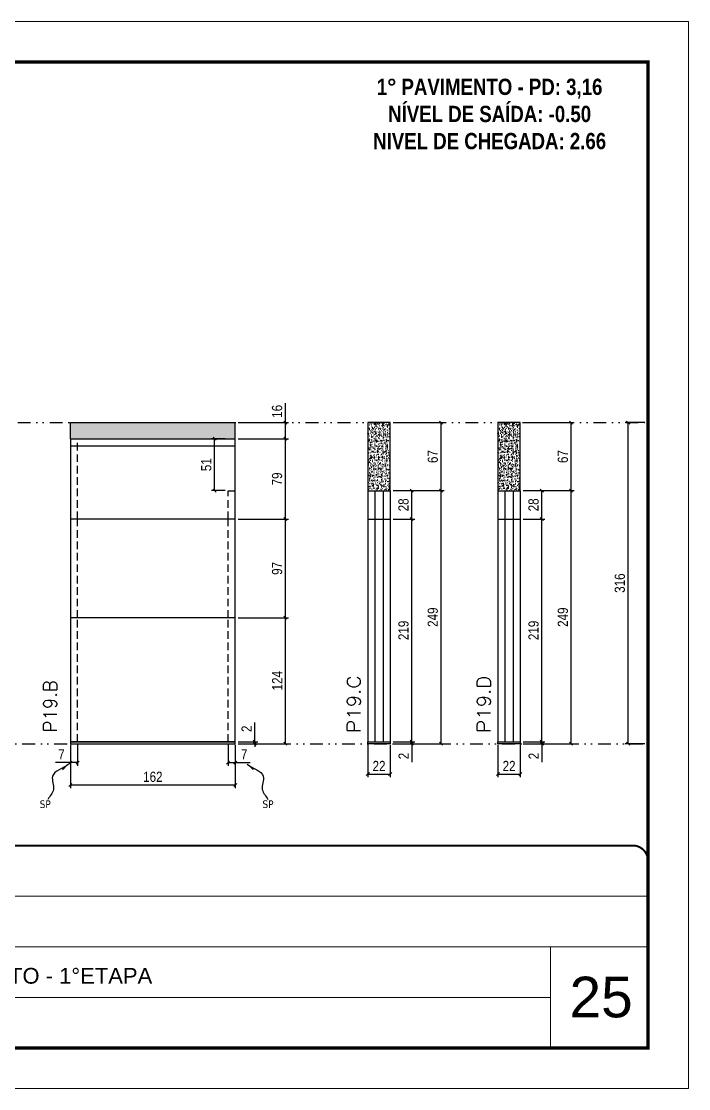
# Model space of a CAD drawing. Extents: x 14400 to 24104, y -21631 to 6985.
# Drawn here: x 15242 to 15898, y -957 to 93 of the extents above; entities that cross this region are included whole.
import ezdxf

# ---------------------------------------------------------------- set-up
doc = ezdxf.new("R2010")
doc.units = 0
for name, pattern in [('CONTINUO', [0]), ('DASHED', [0.75, 0.5, -0.25]), ('DIVIDE2', [0.625, 0.25, -0.125, 0, -0.125, 0, -0.125]), ('HIDDEN', [0.375, 0.25, -0.125])]:
    doc.linetypes.add(name, pattern=pattern)
for name, color, linetype, lineweight in [('CARIMBO', 255, 'Continuous', 9), ('Folhas', 255, 'Continuous', 9), ('SARRAFO DE PRESSAO', 251, 'DASHED', 9), ('Texto Seção', 7, 'Continuous', 15)]:
    doc.layers.add(name, color=color, linetype=linetype, lineweight=lineweight)
for name, color, linetype in [('COTA', 241, 'Continuous'), ('NOMENCLATURA', 7, 'Continuous'), ('Nível', 160, 'Continuous'), ('Painéis', 200, 'Continuous'), ('SARR_2.2x7', 40, 'Continuous'), ('texto', 7, 'Continuous')]:
    doc.layers.add(name, color=color, linetype=linetype)
doc.styles.add('ARIAL', font='arial.ttf')
doc.styles.add('COTA TECNICA', font='techl___.ttf', dxfattribs={"height": 10})
doc.styles.add('COTA TECNICA-50', font='techl___.ttf', dxfattribs={"height": 10})
doc.styles.add('REGUA-120', font='ROMANS.shx', dxfattribs={"height": 15})
doc.styles.add('ROMANC', font='techb___.ttf', dxfattribs={"height": 2.5})
doc.styles.get("Standard").update_dxf_attribs({"font": 'arial.ttf'})
doc.dimstyles.new('COTA PAINEL-50', dxfattribs={"dimtxt": 10, "dimasz": 3, "dimexe": 3, "dimexo": 3, "dimgap": 3, "dimtad": 1, "dimdec": 1, "dimzin": 12, "dimdsep": 46, "dimtxsty": 'COTA TECNICA-50', "dimblk1": 'OBLIQUE', "dimblk2": 'OBLIQUE', "dimsah": 1, "dimcen": 0.9, "dimclrd": 4, "dimclre": 4, "dimclrt": 240, "dimadec": 1, "dimazin": 3, "dimtfac": 1, "dimtdec": 1, "dimtmove": 0, "dimatfit": 3, "dimfxl": 1, "dimtolj": 1, "dimtzin": 12, "dimarcsym": 0})
doc.dimstyles.new('PAINEL', dxfattribs={"dimtxt": 10, "dimasz": 3, "dimexe": 3, "dimexo": 3, "dimgap": 3, "dimtad": 1, "dimdec": 1, "dimzin": 12, "dimdsep": 46, "dimtxsty": 'COTA TECNICA', "dimblk1": 'OBLIQUE', "dimblk2": 'OBLIQUE', "dimsah": 1, "dimcen": 0.9, "dimclrd": 4, "dimclre": 4, "dimclrt": 240, "dimadec": 1, "dimazin": 3, "dimtfac": 1, "dimtdec": 1, "dimtmove": 0, "dimatfit": 3, "dimfxl": 1, "dimtolj": 1, "dimtzin": 12, "dimarcsym": 0})
doc.dimstyles.get("Standard").update_dxf_attribs({"dimtxt": 0.18, "dimasz": 0.18, "dimexe": 0.18, "dimexo": 0.0625, "dimgap": 0.09, "dimtad": 0, "dimtih": 1, "dimtoh": 1, "dimdec": 4, "dimzin": 0, "dimdsep": 46, "dimtxsty": 'Standard', "dimcen": 0.09, "dimadec": 0, "dimazin": 0, "dimtfac": 1, "dimtdec": 4, "dimtofl": 0, "dimtmove": 0, "dimatfit": 3, "dimfxl": 1, "dimtolj": 1, "dimtzin": 0, "dimarcsym": 0})

# ---------------------------------------------------------------- blocks, each defined once
blk = doc.blocks.new('9999999999')
at = {"color": 30, "linetype": 'CONTINUO'}
for p, q in [((98564.6, 34379.6), (99584, 34379.6)), ((98564.6, 34329.8), (99488, 34329.8)), ((99584, 34329.8), (99488, 34329.8)), ((99488, 34329.8), (99488, 34230.2)), ((98564.6, 34280), (99488, 34280))]:
    blk.add_line(p, q, dxfattribs=at)
at = {"color": 30, "linetype": 'CONTINUO', "const_width": 2}
blk.add_lwpolyline([(99584, 34230.2), (99584, 34414.4, 0.414214), (99569, 34429.4), (98229, 34429.4, 0.414214), (98214, 34414.4), (98214, 34245.2, 0.414214), (98229, 34230.2), (99584, 34230.2)], format="xyb", dxfattribs=at)
at = {"layer": 'Folhas'}
blk.add_lwpolyline([(98139, 34190.2), (99624, 34190.2), (99624, 35240.2), (98139, 35240.2)], close=True, dxfattribs=at)
at = {"layer": 'Folhas', "color": 30, "const_width": 3}
blk.add_lwpolyline([(98214, 34230.2), (99584, 34230.2), (99584, 35200.2), (98214, 35200.2)], close=True, dxfattribs=at)
at = {"color": 7, "linetype": 'Continuous', "ltscale": 5, "style": 'ARIAL'}
blk.add_text('1°PAVIMENTO - 1°ETAPA', height=15.483, dxfattribs=at).set_placement((98837.7, 34293.5))
blk = doc.blocks.new('_Oblique')
at = {"color": 0, "linetype": 'ByBlock', "lineweight": -2}
blk.add_line((-0.5, -0.5), (0.5, 0.5), dxfattribs=at)
blk = doc.blocks.new('*D1421')
at = {"layer": 'COTA', "color": 4, "lineweight": -2, "transparency": 16777216}
for p, q in [((15855.5, -301.4), (15836, -301.4)), ((15839, -617.4), (15839, -301.4)), ((15855.5, -617.4), (15836, -617.4))]:
    blk.add_line(p, q, dxfattribs=at)
at = {"layer": 'Defpoints', "color": 0, "transparency": 16777216}
for p in [(15839, -301.4), (15858.5, -301.4), (15858.5, -617.4)]:
    blk.add_point(p, dxfattribs=at)
at = {"layer": 'COTA', "color": 4, "lineweight": -2, "transparency": 16777216, "xscale": 3, "yscale": 3, "zscale": 3}
for p, rotation in [((15839, -301.4), 90), ((15839, -617.4), 270)]:
    blk.add_blockref('_Oblique', p, dxfattribs=dict(at, rotation=rotation))
at = {"layer": 'COTA', "color": 240, "transparency": 16777216, "insert": (15830.8, -459.4), "char_height": 10, "attachment_point": 5, "rotation": 90, "style": 'COTA TECNICA'}
blk.add_mtext('\\A1;316', dxfattribs=at)
blk = doc.blocks.new('*D1434')
at = {"layer": 'COTA', "color": 4, "lineweight": -2, "transparency": 16777216}
for p, q in [((15290.6, -618.4), (15290.6, -661.1)), ((15452.6, -618.4), (15452.6, -661.1)), ((15452.6, -658.1), (15290.6, -658.1))]:
    blk.add_line(p, q, dxfattribs=at)
at = {"layer": 'Defpoints', "color": 0, "transparency": 16777216}
for p in [(15290.6, -615.4), (15452.6, -615.4), (15290.6, -658.1)]:
    blk.add_point(p, dxfattribs=at)
at = {"layer": 'COTA', "color": 4, "lineweight": -2, "transparency": 16777216, "xscale": 3, "yscale": 3, "zscale": 3, "rotation": 180}
blk.add_blockref('_Oblique', (15290.6, -658.1), dxfattribs=at)
at = {"layer": 'COTA', "color": 4, "lineweight": -2, "transparency": 16777216, "xscale": 3, "yscale": 3, "zscale": 3}
blk.add_blockref('_Oblique', (15452.6, -658.1), dxfattribs=at)
at = {"layer": 'COTA', "color": 240, "transparency": 16777216, "insert": (15371.6, -650), "char_height": 10, "attachment_point": 5, "style": 'COTA TECNICA'}
blk.add_mtext('\\A1;162', dxfattribs=at)
blk = doc.blocks.new('*D1435')
at = {"layer": 'COTA', "color": 4, "lineweight": -2, "transparency": 16777216}
for p, q in [((15445.6, -618.4), (15445.6, -639)), ((15452.6, -620.4), (15452.6, -639)), ((15445.6, -636), (15452.6, -636)), ((15452.6, -636), (15467.3, -636))]:
    blk.add_line(p, q, dxfattribs=at)
at = {"layer": 'Defpoints', "color": 0, "transparency": 16777216}
for p in [(15445.6, -615.4), (15452.6, -617.4), (15452.6, -636)]:
    blk.add_point(p, dxfattribs=at)
at = {"layer": 'COTA', "color": 4, "lineweight": -2, "transparency": 16777216, "xscale": 3, "yscale": 3, "zscale": 3, "rotation": 180}
blk.add_blockref('_Oblique', (15445.6, -636), dxfattribs=at)
at = {"layer": 'COTA', "color": 4, "lineweight": -2, "transparency": 16777216, "xscale": 3, "yscale": 3, "zscale": 3}
blk.add_blockref('_Oblique', (15452.6, -636), dxfattribs=at)
at = {"layer": 'COTA', "color": 240, "transparency": 16777216, "insert": (15461.4, -627.9), "char_height": 10, "attachment_point": 5, "style": 'COTA TECNICA-50'}
blk.add_mtext('\\A1;7', dxfattribs=at)
blk = doc.blocks.new('*D1436')
at = {"layer": 'COTA', "color": 4, "lineweight": -2, "transparency": 16777216}
for p, q in [((15297.6, -618.4), (15297.6, -639)), ((15290.6, -620.4), (15290.6, -639)), ((15290.6, -636), (15275.8, -636)), ((15297.6, -636), (15290.6, -636))]:
    blk.add_line(p, q, dxfattribs=at)
at = {"layer": 'Defpoints', "color": 0, "transparency": 16777216}
for p in [(15290.6, -617.4), (15297.6, -615.4), (15290.6, -636)]:
    blk.add_point(p, dxfattribs=at)
at = {"layer": 'COTA', "color": 4, "lineweight": -2, "transparency": 16777216, "xscale": 3, "yscale": 3, "zscale": 3, "rotation": 180}
blk.add_blockref('_Oblique', (15290.6, -636), dxfattribs=at)
at = {"layer": 'COTA', "color": 4, "lineweight": -2, "transparency": 16777216, "xscale": 3, "yscale": 3, "zscale": 3}
blk.add_blockref('_Oblique', (15297.6, -636), dxfattribs=at)
at = {"layer": 'COTA', "color": 240, "transparency": 16777216, "insert": (15281.7, -627.9), "char_height": 10, "attachment_point": 5, "style": 'COTA TECNICA-50'}
blk.add_mtext('\\A1;7', dxfattribs=at)
blk = doc.blocks.new('*D1438')
at = {"layer": 'COTA', "color": 4, "linetype": 'ByBlock', "lineweight": -2, "transparency": 16777216}
for p, q in [((15455.6, -493.4), (15504.9, -493.4)), ((15501.9, -617.4), (15501.9, -493.4)), ((15455.6, -617.4), (15504.9, -617.4))]:
    blk.add_line(p, q, dxfattribs=at)
at = {"layer": 'Defpoints', "color": 0, "linetype": 'ByBlock', "transparency": 16777216}
for p in [(15452.6, -493.4), (15501.9, -493.4), (15452.6, -617.4)]:
    blk.add_point(p, dxfattribs=at)
at = {"layer": 'COTA', "color": 4, "linetype": 'ByBlock', "lineweight": -2, "transparency": 16777216, "xscale": 3, "yscale": 3, "zscale": 3}
for p, rotation in [((15501.9, -493.4), 90), ((15501.9, -617.4), 270)]:
    blk.add_blockref('_Oblique', p, dxfattribs=dict(at, rotation=rotation))
at = {"layer": 'COTA', "color": 240, "linetype": 'ByBlock', "transparency": 16777216, "insert": (15493.9, -555.4), "char_height": 10, "attachment_point": 5, "rotation": 90, "style": 'COTA TECNICA'}
blk.add_mtext('\\A1;124', dxfattribs=at)
blk = doc.blocks.new('*D1437')
at = {"layer": 'COTA', "color": 4, "lineweight": -2, "transparency": 16777216}
for p, q in [((15471.8, -615.4), (15471.8, -596.6)), ((15455.6, -615.4), (15474.8, -615.4)), ((15455.6, -617.4), (15474.8, -617.4)), ((15471.8, -617.4), (15471.8, -615.4)), ((15471.8, -617.4), (15471.8, -620.4))]:
    blk.add_line(p, q, dxfattribs=at)
at = {"layer": 'Defpoints', "color": 0, "transparency": 16777216}
for p in [(15452.6, -615.4), (15452.6, -617.4), (15471.8, -617.4)]:
    blk.add_point(p, dxfattribs=at)
at = {"layer": 'COTA', "color": 4, "lineweight": -2, "transparency": 16777216, "xscale": 3, "yscale": 3, "zscale": 3}
for p, rotation in [((15471.8, -615.4), 270), ((15471.8, -617.4), 90)]:
    blk.add_blockref('_Oblique', p, dxfattribs=dict(at, rotation=rotation))
at = {"layer": 'COTA', "color": 240, "transparency": 16777216, "insert": (15463.8, -602.7), "char_height": 10, "attachment_point": 5, "rotation": 90, "style": 'COTA TECNICA-50'}
blk.add_mtext('\\A1;2', dxfattribs=at)
blk = doc.blocks.new('*D1439')
at = {"layer": 'COTA', "color": 4, "linetype": 'ByBlock', "lineweight": -2, "transparency": 16777216}
for p, q in [((15455.6, -493.4), (15504.9, -493.4)), ((15501.9, -617.4), (15501.9, -493.4)), ((15455.6, -617.4), (15504.9, -617.4))]:
    blk.add_line(p, q, dxfattribs=at)
at = {"layer": 'Defpoints', "color": 0, "linetype": 'ByBlock', "transparency": 16777216}
for p in [(15452.6, -493.4), (15501.9, -493.4), (15452.6, -617.4)]:
    blk.add_point(p, dxfattribs=at)
at = {"layer": 'COTA', "color": 4, "linetype": 'ByBlock', "lineweight": -2, "transparency": 16777216, "xscale": 3, "yscale": 3, "zscale": 3}
for p, rotation in [((15501.9, -493.4), 90), ((15501.9, -617.4), 270)]:
    blk.add_blockref('_Oblique', p, dxfattribs=dict(at, rotation=rotation))
at = {"layer": 'COTA', "color": 240, "linetype": 'ByBlock', "transparency": 16777216, "insert": (15493.9, -555.4), "char_height": 10, "attachment_point": 5, "rotation": 90, "style": 'COTA TECNICA'}
blk.add_mtext('\\A1;124', dxfattribs=at)
blk = doc.blocks.new('*D1440')
at = {"layer": 'COTA', "color": 4, "lineweight": -2, "transparency": 16777216}
for p, q in [((15455.6, -396.4), (15504.9, -396.4)), ((15501.9, -493.4), (15501.9, -396.4)), ((15455.6, -493.4), (15504.9, -493.4))]:
    blk.add_line(p, q, dxfattribs=at)
at = {"layer": 'Defpoints', "color": 0, "transparency": 16777216}
for p in [(15452.6, -396.4), (15501.9, -396.4), (15452.6, -493.4)]:
    blk.add_point(p, dxfattribs=at)
at = {"layer": 'COTA', "color": 4, "lineweight": -2, "transparency": 16777216, "xscale": 3, "yscale": 3, "zscale": 3}
for p, rotation in [((15501.9, -396.4), 90), ((15501.9, -493.4), 270)]:
    blk.add_blockref('_Oblique', p, dxfattribs=dict(at, rotation=rotation))
at = {"layer": 'COTA', "color": 240, "transparency": 16777216, "insert": (15493.8, -444.9), "char_height": 10, "attachment_point": 5, "rotation": 90, "style": 'COTA TECNICA'}
blk.add_mtext('\\A1;97', dxfattribs=at)
blk = doc.blocks.new('*D1441')
at = {"layer": 'COTA', "color": 4, "lineweight": -2, "transparency": 16777216}
for p, q in [((15442.6, -317.4), (15429.3, -317.4)), ((15432.3, -368.4), (15432.3, -317.4)), ((15442.6, -368.4), (15429.3, -368.4))]:
    blk.add_line(p, q, dxfattribs=at)
at = {"layer": 'Defpoints', "color": 0, "transparency": 16777216}
for p in [(15432.3, -317.4), (15445.6, -317.4), (15445.6, -368.4)]:
    blk.add_point(p, dxfattribs=at)
at = {"layer": 'COTA', "color": 4, "lineweight": -2, "transparency": 16777216, "xscale": 3, "yscale": 3, "zscale": 3}
for p, rotation in [((15432.3, -317.4), 90), ((15432.3, -368.4), 270)]:
    blk.add_blockref('_Oblique', p, dxfattribs=dict(at, rotation=rotation))
at = {"layer": 'COTA', "color": 240, "transparency": 16777216, "insert": (15424.2, -342.9), "char_height": 10, "attachment_point": 5, "rotation": 90, "style": 'COTA TECNICA'}
blk.add_mtext('\\A1;51', dxfattribs=at)
blk = doc.blocks.new('*D1442')
at = {"layer": 'COTA', "color": 4, "lineweight": -2, "transparency": 16777216}
for p, q in [((15455.6, -317.4), (15504.9, -317.4)), ((15501.9, -396.4), (15501.9, -317.4)), ((15455.6, -396.4), (15504.9, -396.4))]:
    blk.add_line(p, q, dxfattribs=at)
at = {"layer": 'Defpoints', "color": 0, "transparency": 16777216}
for p in [(15452.6, -317.4), (15501.9, -317.4), (15452.6, -396.4)]:
    blk.add_point(p, dxfattribs=at)
at = {"layer": 'COTA', "color": 4, "lineweight": -2, "transparency": 16777216, "xscale": 3, "yscale": 3, "zscale": 3}
for p, rotation in [((15501.9, -317.4), 90), ((15501.9, -396.4), 270)]:
    blk.add_blockref('_Oblique', p, dxfattribs=dict(at, rotation=rotation))
at = {"layer": 'COTA', "color": 240, "transparency": 16777216, "insert": (15493.8, -356.9), "char_height": 10, "attachment_point": 5, "rotation": 90, "style": 'COTA TECNICA'}
blk.add_mtext('\\A1;79', dxfattribs=at)
blk = doc.blocks.new('*D1443')
at = {"layer": 'COTA', "color": 4, "lineweight": -2, "transparency": 16777216}
for p, q in [((15501.9, -301.4), (15501.9, -282.4)), ((15455.6, -301.4), (15504.9, -301.4)), ((15501.9, -317.4), (15501.9, -301.4)), ((15455.6, -317.4), (15504.9, -317.4))]:
    blk.add_line(p, q, dxfattribs=at)
at = {"layer": 'Defpoints', "color": 0, "transparency": 16777216}
for p in [(15452.6, -301.4), (15501.9, -301.4), (15452.6, -317.4)]:
    blk.add_point(p, dxfattribs=at)
at = {"layer": 'COTA', "color": 4, "lineweight": -2, "transparency": 16777216, "xscale": 3, "yscale": 3, "zscale": 3}
for p, rotation in [((15501.9, -301.4), 90), ((15501.9, -317.4), 270)]:
    blk.add_blockref('_Oblique', p, dxfattribs=dict(at, rotation=rotation))
at = {"layer": 'COTA', "color": 240, "transparency": 16777216, "insert": (15493.8, -290.4), "char_height": 10, "attachment_point": 5, "rotation": 90, "style": 'COTA TECNICA'}
blk.add_mtext('\\A1;16', dxfattribs=at)
blk = doc.blocks.new('*D1444')
at = {"layer": 'COTA', "color": 4, "lineweight": -2, "transparency": 16777216}
for p, q in [((15583, -618.4), (15583, -650.3)), ((15605, -618.4), (15605, -650.3)), ((15583, -647.3), (15605, -647.3))]:
    blk.add_line(p, q, dxfattribs=at)
at = {"layer": 'Defpoints', "color": 0, "transparency": 16777216}
for p in [(15583, -615.4), (15605, -615.4), (15605, -647.3)]:
    blk.add_point(p, dxfattribs=at)
at = {"layer": 'COTA', "color": 4, "lineweight": -2, "transparency": 16777216, "xscale": 3, "yscale": 3, "zscale": 3, "rotation": 180}
blk.add_blockref('_Oblique', (15583, -647.3), dxfattribs=at)
at = {"layer": 'COTA', "color": 4, "lineweight": -2, "transparency": 16777216, "xscale": 3, "yscale": 3, "zscale": 3}
blk.add_blockref('_Oblique', (15605, -647.3), dxfattribs=at)
at = {"layer": 'COTA', "color": 240, "transparency": 16777216, "insert": (15594, -639.3), "char_height": 10, "attachment_point": 5, "style": 'COTA TECNICA'}
blk.add_mtext('\\A1;22', dxfattribs=at)
blk = doc.blocks.new('*D1445')
at = {"layer": 'COTA', "color": 4, "lineweight": -2, "transparency": 16777216}
for p, q in [((15608, -615.4), (15629.2, -615.4)), ((15608, -617.4), (15629.2, -617.4)), ((15626.2, -615.4), (15626.2, -612.4)), ((15626.2, -615.4), (15626.2, -617.4)), ((15626.2, -617.4), (15626.2, -635.6))]:
    blk.add_line(p, q, dxfattribs=at)
at = {"layer": 'Defpoints', "color": 0, "transparency": 16777216}
for p in [(15605, -615.4), (15605, -617.4), (15626.2, -615.4)]:
    blk.add_point(p, dxfattribs=at)
at = {"layer": 'COTA', "color": 4, "lineweight": -2, "transparency": 16777216, "xscale": 3, "yscale": 3, "zscale": 3}
for p, rotation in [((15626.2, -615.4), 270), ((15626.2, -617.4), 90)]:
    blk.add_blockref('_Oblique', p, dxfattribs=dict(at, rotation=rotation))
at = {"layer": 'COTA', "color": 240, "transparency": 16777216, "insert": (15618.2, -629.5), "char_height": 10, "attachment_point": 5, "rotation": 90, "style": 'COTA TECNICA-50'}
blk.add_mtext('\\A1;2', dxfattribs=at)
blk = doc.blocks.new('*D1446')
at = {"layer": 'COTA', "color": 4, "lineweight": -2, "transparency": 16777216}
for p, q in [((15608, -368.4), (15658, -368.4)), ((15655, -617.4), (15655, -368.4)), ((15608, -617.4), (15658, -617.4))]:
    blk.add_line(p, q, dxfattribs=at)
at = {"layer": 'Defpoints', "color": 0, "transparency": 16777216}
for p in [(15605, -368.4), (15655, -368.4), (15605, -617.4)]:
    blk.add_point(p, dxfattribs=at)
at = {"layer": 'COTA', "color": 4, "lineweight": -2, "transparency": 16777216, "xscale": 3, "yscale": 3, "zscale": 3}
for p, rotation in [((15655, -368.4), 90), ((15655, -617.4), 270)]:
    blk.add_blockref('_Oblique', p, dxfattribs=dict(at, rotation=rotation))
at = {"layer": 'COTA', "color": 240, "transparency": 16777216, "insert": (15646.9, -492.9), "char_height": 10, "attachment_point": 5, "rotation": 90, "style": 'COTA TECNICA-50'}
blk.add_mtext('\\A1;249', dxfattribs=at)
blk = doc.blocks.new('*D1450')
at = {"layer": 'COTA', "color": 4, "lineweight": -2, "transparency": 16777216}
for p, q in [((15608, -301.4), (15658, -301.4)), ((15655, -368.4), (15655, -301.4)), ((15608, -368.4), (15658, -368.4))]:
    blk.add_line(p, q, dxfattribs=at)
at = {"layer": 'Defpoints', "color": 0, "transparency": 16777216}
for p in [(15605, -301.4), (15655, -301.4), (15605, -368.4)]:
    blk.add_point(p, dxfattribs=at)
at = {"layer": 'COTA', "color": 4, "lineweight": -2, "transparency": 16777216, "xscale": 3, "yscale": 3, "zscale": 3}
for p, rotation in [((15655, -301.4), 90), ((15655, -368.4), 270)]:
    blk.add_blockref('_Oblique', p, dxfattribs=dict(at, rotation=rotation))
at = {"layer": 'COTA', "color": 240, "transparency": 16777216, "insert": (15646.9, -334.9), "char_height": 10, "attachment_point": 5, "rotation": 90, "style": 'COTA TECNICA'}
blk.add_mtext('\\A1;67', dxfattribs=at)
blk = doc.blocks.new('*D1451')
at = {"layer": 'COTA', "color": 4, "lineweight": -2, "transparency": 16777216}
for p, q in [((15608, -396.4), (15629.2, -396.4)), ((15626.2, -615.4), (15626.2, -396.4)), ((15608, -615.4), (15629.2, -615.4))]:
    blk.add_line(p, q, dxfattribs=at)
at = {"layer": 'Defpoints', "color": 0, "transparency": 16777216}
for p in [(15605, -396.4), (15626.2, -396.4), (15605, -615.4)]:
    blk.add_point(p, dxfattribs=at)
at = {"layer": 'COTA', "color": 4, "lineweight": -2, "transparency": 16777216, "xscale": 3, "yscale": 3, "zscale": 3}
for p, rotation in [((15626.2, -396.4), 90), ((15626.2, -615.4), 270)]:
    blk.add_blockref('_Oblique', p, dxfattribs=dict(at, rotation=rotation))
at = {"layer": 'COTA', "color": 240, "transparency": 16777216, "insert": (15618.1, -505.9), "char_height": 10, "attachment_point": 5, "rotation": 90, "style": 'COTA TECNICA'}
blk.add_mtext('\\A1;219', dxfattribs=at)
blk = doc.blocks.new('*D1447')
at = {"layer": 'COTA', "color": 4, "lineweight": -2, "transparency": 16777216}
for p, q in [((15710.9, -618.4), (15710.9, -650.3)), ((15732.9, -618.4), (15732.9, -650.3)), ((15710.9, -647.3), (15732.9, -647.3))]:
    blk.add_line(p, q, dxfattribs=at)
at = {"layer": 'Defpoints', "color": 0, "transparency": 16777216}
for p in [(15710.9, -615.4), (15732.9, -615.4), (15732.9, -647.3)]:
    blk.add_point(p, dxfattribs=at)
at = {"layer": 'COTA', "color": 4, "lineweight": -2, "transparency": 16777216, "xscale": 3, "yscale": 3, "zscale": 3, "rotation": 180}
blk.add_blockref('_Oblique', (15710.9, -647.3), dxfattribs=at)
at = {"layer": 'COTA', "color": 4, "lineweight": -2, "transparency": 16777216, "xscale": 3, "yscale": 3, "zscale": 3}
blk.add_blockref('_Oblique', (15732.9, -647.3), dxfattribs=at)
at = {"layer": 'COTA', "color": 240, "transparency": 16777216, "insert": (15721.9, -639.3), "char_height": 10, "attachment_point": 5, "style": 'COTA TECNICA'}
blk.add_mtext('\\A1;22', dxfattribs=at)
blk = doc.blocks.new('*D1448')
at = {"layer": 'COTA', "color": 4, "lineweight": -2, "transparency": 16777216}
for p, q in [((15735.9, -615.4), (15757.1, -615.4)), ((15735.9, -617.4), (15757.1, -617.4)), ((15754.1, -615.4), (15754.1, -612.4)), ((15754.1, -615.4), (15754.1, -617.4)), ((15754.1, -617.4), (15754.1, -635.6))]:
    blk.add_line(p, q, dxfattribs=at)
at = {"layer": 'Defpoints', "color": 0, "transparency": 16777216}
for p in [(15732.9, -615.4), (15732.9, -617.4), (15754.1, -615.4)]:
    blk.add_point(p, dxfattribs=at)
at = {"layer": 'COTA', "color": 4, "lineweight": -2, "transparency": 16777216, "xscale": 3, "yscale": 3, "zscale": 3}
for p, rotation in [((15754.1, -615.4), 270), ((15754.1, -617.4), 90)]:
    blk.add_blockref('_Oblique', p, dxfattribs=dict(at, rotation=rotation))
at = {"layer": 'COTA', "color": 240, "transparency": 16777216, "insert": (15746.1, -629.5), "char_height": 10, "attachment_point": 5, "rotation": 90, "style": 'COTA TECNICA-50'}
blk.add_mtext('\\A1;2', dxfattribs=at)
blk = doc.blocks.new('*D1449')
at = {"layer": 'COTA', "color": 4, "lineweight": -2, "transparency": 16777216}
for p, q in [((15735.9, -368.4), (15785.9, -368.4)), ((15782.9, -617.4), (15782.9, -368.4)), ((15735.9, -617.4), (15785.9, -617.4))]:
    blk.add_line(p, q, dxfattribs=at)
at = {"layer": 'Defpoints', "color": 0, "transparency": 16777216}
for p in [(15732.9, -368.4), (15782.9, -368.4), (15732.9, -617.4)]:
    blk.add_point(p, dxfattribs=at)
at = {"layer": 'COTA', "color": 4, "lineweight": -2, "transparency": 16777216, "xscale": 3, "yscale": 3, "zscale": 3}
for p, rotation in [((15782.9, -368.4), 90), ((15782.9, -617.4), 270)]:
    blk.add_blockref('_Oblique', p, dxfattribs=dict(at, rotation=rotation))
at = {"layer": 'COTA', "color": 240, "transparency": 16777216, "insert": (15774.8, -492.9), "char_height": 10, "attachment_point": 5, "rotation": 90, "style": 'COTA TECNICA-50'}
blk.add_mtext('\\A1;249', dxfattribs=at)
blk = doc.blocks.new('*D1452')
at = {"layer": 'COTA', "color": 4, "lineweight": -2, "transparency": 16777216}
for p, q in [((15735.9, -301.4), (15785.9, -301.4)), ((15782.9, -368.4), (15782.9, -301.4)), ((15735.9, -368.4), (15785.9, -368.4))]:
    blk.add_line(p, q, dxfattribs=at)
at = {"layer": 'Defpoints', "color": 0, "transparency": 16777216}
for p in [(15732.9, -301.4), (15782.9, -301.4), (15732.9, -368.4)]:
    blk.add_point(p, dxfattribs=at)
at = {"layer": 'COTA', "color": 4, "lineweight": -2, "transparency": 16777216, "xscale": 3, "yscale": 3, "zscale": 3}
for p, rotation in [((15782.9, -301.4), 90), ((15782.9, -368.4), 270)]:
    blk.add_blockref('_Oblique', p, dxfattribs=dict(at, rotation=rotation))
at = {"layer": 'COTA', "color": 240, "transparency": 16777216, "insert": (15774.8, -334.9), "char_height": 10, "attachment_point": 5, "rotation": 90, "style": 'COTA TECNICA'}
blk.add_mtext('\\A1;67', dxfattribs=at)
blk = doc.blocks.new('*D1453')
at = {"layer": 'COTA', "color": 4, "lineweight": -2, "transparency": 16777216}
for p, q in [((15735.9, -396.4), (15757.1, -396.4)), ((15754.1, -615.4), (15754.1, -396.4)), ((15735.9, -615.4), (15757.1, -615.4))]:
    blk.add_line(p, q, dxfattribs=at)
at = {"layer": 'Defpoints', "color": 0, "transparency": 16777216}
for p in [(15732.9, -396.4), (15754.1, -396.4), (15732.9, -615.4)]:
    blk.add_point(p, dxfattribs=at)
at = {"layer": 'COTA', "color": 4, "lineweight": -2, "transparency": 16777216, "xscale": 3, "yscale": 3, "zscale": 3}
for p, rotation in [((15754.1, -396.4), 90), ((15754.1, -615.4), 270)]:
    blk.add_blockref('_Oblique', p, dxfattribs=dict(at, rotation=rotation))
at = {"layer": 'COTA', "color": 240, "transparency": 16777216, "insert": (15746, -505.9), "char_height": 10, "attachment_point": 5, "rotation": 90, "style": 'COTA TECNICA'}
blk.add_mtext('\\A1;219', dxfattribs=at)
blk = doc.blocks.new('*D1493')
at = {"layer": 'COTA', "color": 4, "lineweight": -2, "transparency": 16777216}
for p, q in [((15608, -368.4), (15629.2, -368.4)), ((15626.2, -396.4), (15626.2, -368.4)), ((15608, -396.4), (15629.2, -396.4))]:
    blk.add_line(p, q, dxfattribs=at)
at = {"layer": 'Defpoints', "color": 0, "transparency": 16777216}
for p in [(15605, -368.4), (15626.2, -368.4), (15605, -396.4)]:
    blk.add_point(p, dxfattribs=at)
at = {"layer": 'COTA', "color": 4, "lineweight": -2, "transparency": 16777216, "xscale": 3, "yscale": 3, "zscale": 3}
for p, rotation in [((15626.2, -368.4), 90), ((15626.2, -396.4), 270)]:
    blk.add_blockref('_Oblique', p, dxfattribs=dict(at, rotation=rotation))
at = {"layer": 'COTA', "color": 240, "transparency": 16777216, "insert": (15618.1, -382.4), "char_height": 10, "attachment_point": 5, "rotation": 90, "style": 'COTA TECNICA'}
blk.add_mtext('\\A1;28', dxfattribs=at)
blk = doc.blocks.new('*D1494')
at = {"layer": 'COTA', "color": 4, "lineweight": -2, "transparency": 16777216}
for p, q in [((15735.9, -368.4), (15757.1, -368.4)), ((15754.1, -396.4), (15754.1, -368.4)), ((15735.9, -396.4), (15757.1, -396.4))]:
    blk.add_line(p, q, dxfattribs=at)
at = {"layer": 'Defpoints', "color": 0, "transparency": 16777216}
for p in [(15732.9, -368.4), (15754.1, -368.4), (15732.9, -396.4)]:
    blk.add_point(p, dxfattribs=at)
at = {"layer": 'COTA', "color": 4, "lineweight": -2, "transparency": 16777216, "xscale": 3, "yscale": 3, "zscale": 3}
for p, rotation in [((15754.1, -368.4), 90), ((15754.1, -396.4), 270)]:
    blk.add_blockref('_Oblique', p, dxfattribs=dict(at, rotation=rotation))
at = {"layer": 'COTA', "color": 240, "transparency": 16777216, "insert": (15746, -382.4), "char_height": 10, "attachment_point": 5, "rotation": 90, "style": 'COTA TECNICA'}
blk.add_mtext('\\A1;28', dxfattribs=at)

msp = doc.modelspace()

# ---------------------------------------------------------------- hatches: boundary and pattern name
at = {"layer": 'COTA'}
h = msp.add_hatch(dxfattribs=at)
h.set_pattern_fill('AR-CONC', color=256, scale=0.03)
h.paths.add_polyline_path([(15452.58, -301.44), (15290.58, -301.44), (15290.58, -317.44), (15452.58, -317.44)])
h = msp.add_hatch(dxfattribs=at)
h.set_pattern_fill('AR-CONC', color=256, scale=0.03)
h.set_pattern_definition([(50, (-3157.047, -4594.3004), (5.4655401, -0.4781726), [0.5715, -6.2865]), (355, (-3157.047, -4594.3004), (-1.0573026, 5.7317054), [0.4572, -5.0292175]), (100.451445, (-3156.5915, -4594.3403), (4.4082374, 5.2535326), [0.4857003, -5.3427073]), (46.1842, (-3157.047, -4592.7764), (8.1323712, -1.2612698), [0.85725, -9.42975]), (96.635558, (-3156.369, -4592.8815), (7.122124, 7.4227837), [0.7285507, -8.0140682]), (351.18415, (-3157.047, -4592.7764), (7.122124, 7.4227837), [0.685799, -7.543792]), (21, (-3156.285, -4593.1574), (4.5484317, -3.0679559), [0.5715, -6.2865]), (326, (-3156.285, -4593.1574), (1.8540609, 5.525639), [0.4572, -5.0292]), (71.451445, (-3155.906, -4593.413), (6.4024926, 2.457683), [0.4857003, -5.3426981]), (37.5, (-3157.047, -4594.3004), (0.0926581, 2.53665117), [0, -4.96824, 0, -5.1054, 0, -5.04825]), (7.5, (-3157.047, -4594.3004), (2.00458988, 3.00541724), [0, -2.91084, 0, -4.85394, 0, -1.92405]), (327.5, (-3158.7462, -4594.3004), (4.06771786, -0.17186232), [0, -1.905, 0, -5.9436, 0, -7.8867]), (317.5, (-3159.5082, -4594.3004), (4.44387544, 0.7627947), [0, -2.4765, 0, -3.94716, 0, -5.6007])])
h.paths.add_polyline_path([(15605.01, -301.44), (15583.01, -301.44), (15583.01, -368.44), (15605.01, -368.44)])
h = msp.add_hatch(dxfattribs=at)
h.set_pattern_fill('AR-CONC', color=256, scale=0.03)
h.set_pattern_definition([(50, (-3029.1664, -4594.3004), (5.4655401, -0.4781726), [0.5715, -6.2865]), (355, (-3029.1664, -4594.3004), (-1.0573026, 5.7317054), [0.4572, -5.0292175]), (100.451445, (-3028.711, -4594.3403), (4.4082374, 5.2535326), [0.4857003, -5.3427073]), (46.1842, (-3029.1664, -4592.7764), (8.1323712, -1.2612698), [0.85725, -9.42975]), (96.635558, (-3028.489, -4592.8815), (7.122124, 7.4227837), [0.7285507, -8.0140682]), (351.18415, (-3029.166, -4592.7764), (7.122124, 7.4227837), [0.685799, -7.543792]), (21, (-3028.4044, -4593.1574), (4.5484317, -3.0679559), [0.5715, -6.2865]), (326, (-3028.4044, -4593.1574), (1.8540609, 5.525639), [0.4572, -5.0292]), (71.451445, (-3028.0254, -4593.413), (6.4024926, 2.457683), [0.4857003, -5.3426981]), (37.5, (-3029.1664, -4594.3004), (0.0926581, 2.53665117), [0, -4.96824, 0, -5.1054, 0, -5.04825]), (7.5, (-3029.1664, -4594.3004), (2.00458988, 3.00541724), [0, -2.91084, 0, -4.85394, 0, -1.92405]), (327.5, (-3030.8657, -4594.3004), (4.06771786, -0.17186232), [0, -1.905, 0, -5.9436, 0, -7.8867]), (317.5, (-3031.6277, -4594.3004), (4.44387544, 0.7627947), [0, -2.4765, 0, -3.94716, 0, -5.6007])])
h.paths.add_polyline_path([(15732.89, -301.44), (15710.89, -301.44), (15710.89, -368.44), (15732.89, -368.44)])

# ---------------------------------------------------------------- linework, layer by layer
for p, q in [((15290.58, -317.44), (15290.58, -301.44)), ((15290.58, -301.44), (15452.58, -301.44)), ((15452.58, -317.44), (15452.58, -301.44)), ((15445.58, -368.44), (15452.58, -368.44))]:
    msp.add_line(p, q, dxfattribs=at)
for points in [[(15583.01, -368.44), (15605.01, -368.44), (15605.01, -301.44), (15583.01, -301.44)], [(15710.89, -368.44), (15732.89, -368.44), (15732.89, -301.44), (15710.89, -301.44)]]:
    msp.add_lwpolyline(points, close=True, dxfattribs=at)
at = {"layer": 'Nível', "color": 4, "linetype": 'DIVIDE2', "ltscale": 50}
for p, q in [((14955.78, -301.44), (15858.47, -301.44)), ((14488.47, -617.44), (15858.47, -617.44))]:
    msp.add_line(p, q, dxfattribs=at)
at = {"layer": 'Painéis'}
for p, q in [((15290.58, -317.44), (15290.58, -615.44)), ((15290.58, -317.44), (15452.58, -317.44)), ((15452.58, -615.44), (15452.58, -317.44)), ((15583.01, -368.44), (15583.01, -615.44)), ((15583.01, -368.44), (15605.01, -368.44)), ((15605.01, -368.44), (15605.01, -615.44)), ((15710.89, -368.44), (15710.89, -615.44)), ((15710.89, -368.44), (15732.89, -368.44)), ((15732.89, -368.44), (15732.89, -615.44)), ((15452.58, -396.44), (15290.58, -396.44)), ((15583.01, -396.44), (15605.01, -396.44)), ((15710.89, -396.44), (15732.89, -396.44)), ((15452.58, -493.44), (15290.58, -493.44)), ((15290.58, -615.44), (15452.58, -615.44)), ((15583.01, -615.44), (15605.01, -615.44)), ((15583.01, -617.44), (15583.01, -615.44)), ((15605.01, -617.44), (15583.01, -617.44)), ((15605.01, -615.44), (15605.01, -617.44)), ((15710.89, -615.44), (15732.89, -615.44)), ((15710.89, -617.44), (15710.89, -615.44)), ((15732.89, -617.44), (15710.89, -617.44)), ((15732.89, -615.44), (15732.89, -617.44))]:
    msp.add_line(p, q, dxfattribs=at)
msp.add_lwpolyline([(15452.58, -615.44), (15290.58, -615.44), (15290.58, -617.44), (15452.58, -617.44)], close=True, dxfattribs=at)
at = {"layer": 'SARR_2.2x7'}
for p, q in [((15290.58, -324.44), (15452.58, -324.44)), ((15590.01, -368.44), (15590.01, -615.44)), ((15598.01, -368.44), (15598.01, -615.44)), ((15717.89, -368.44), (15717.89, -615.44)), ((15725.89, -368.44), (15725.89, -615.44))]:
    msp.add_line(p, q, dxfattribs=at)
at = {"layer": 'SARR_2.2x7', "linetype": 'HIDDEN', "ltscale": 30}
for p, q in [((15297.58, -396.44), (15297.58, -317.44)), ((15445.58, -396.44), (15445.58, -368.44)), ((15297.58, -493.44), (15297.58, -396.44)), ((15445.58, -493.44), (15445.58, -396.44)), ((15297.58, -615.44), (15297.58, -493.44)), ((15445.58, -615.44), (15445.58, -493.44))]:
    msp.add_line(p, q, dxfattribs=at)

# ---------------------------------------------------------------- block references
at = {"layer": 'SARRAFO DE PRESSAO', "color": 6, "linetype": 'ByBlock'}
msp.add_blockref('9999999999', (-83725.51, -35146.93), dxfattribs=at)

# ---------------------------------------------------------------- texts
at = {"layer": 'CARIMBO', "style": 'ARIAL'}
msp.add_text('25', height=40, dxfattribs=at).set_placement((15781.33, -886.58))
at = {"layer": 'NOMENCLATURA', "color": 2, "insert": (15702.79, 36.86), "char_height": 16, "attachment_point": 2, "style": 'ROMANC'}
msp.add_mtext_dynamic_manual_height_columns('1° PAVIMENTO - PD: 3,16\\PNÍVEL DE SAÍDA: -0.50\\PNIVEL DE CHEGADA: 2.66', width=432.3511, gutter_width=1, heights=[0], dxfattribs=at)
at = {"layer": 'texto', "color": 0, "char_height": 7.5, "attachment_point": 5}
for insert in [(15265.8, -676.93), (15484.82, -676.93)]:
    msp.add_mtext('{\\fTahoma|b0|i0|c0|p34;\\C4;SP}', dxfattribs=dict(at, insert=insert))
at = {"layer": 'Texto Seção', "style": 'REGUA-120', "width": 1.1}
for s, p in [('P19.C', (15575.76, -606.68)), ('P19.D', (15703.64, -606.68))]:
    msp.add_text(s, height=13, rotation=90, dxfattribs=at).set_placement(p)
at = {"layer": 'Texto Seção', "insert": (15277.11, -606.19), "char_height": 13, "width": 285.3299, "attachment_point": 7, "rotation": 90, "style": 'REGUA-120'}
msp.add_mtext('\\pt26;P19.B', dxfattribs=at)

# ---------------------------------------------------------------- dimensions: what is measured, and where the dimension line sits
at = {"layer": 'COTA'}
for base, p1, p2, angle, dimstyle, picture, middle in [((15501.94, -301.44), (15452.58, -317.44), (15452.58, -301.44), 90, 'PAINEL', '*D1443', (15493.84, -290.43)), ((15655, -301.44), (15605.01, -368.44), (15605.01, -301.44), 90, 'PAINEL', '*D1450', (15646.89, -334.94)), ((15782.88, -301.44), (15732.89, -368.44), (15732.89, -301.44), 90, 'PAINEL', '*D1452', (15774.77, -334.94)), ((15839.01, -301.44), (15858.47, -617.44), (15858.47, -301.44), 90, 'PAINEL', '*D1421', (15830.79, -459.44)), ((15432.3, -317.44), (15445.58, -368.44), (15445.58, -317.44), 90, 'PAINEL', '*D1441', (15424.19, -342.94)), ((15501.94, -317.44), (15452.58, -396.44), (15452.58, -317.44), 90, 'PAINEL', '*D1442', (15493.84, -356.94)), ((15655, -368.44), (15605.01, -617.44), (15605.01, -368.44), 90, 'COTA PAINEL-50', '*D1446', (15646.89, -492.94)), ((15626.2, -368.44), (15605.01, -396.44), (15605.01, -368.44), 90, 'PAINEL', '*D1493', (15618.1, -382.44)), ((15782.88, -368.44), (15732.89, -617.44), (15732.89, -368.44), 90, 'COTA PAINEL-50', '*D1449', (15774.77, -492.94)), ((15754.08, -368.44), (15732.89, -396.44), (15732.89, -368.44), 90, 'PAINEL', '*D1494', (15745.99, -382.44)), ((15501.94, -396.44), (15452.58, -493.44), (15452.58, -396.44), 90, 'PAINEL', '*D1440', (15493.84, -444.94)), ((15626.2, -396.44), (15605.01, -615.44), (15605.01, -396.44), 90, 'PAINEL', '*D1451', (15618.11, -505.94)), ((15754.08, -396.44), (15732.89, -615.44), (15732.89, -396.44), 90, 'PAINEL', '*D1453', (15745.99, -505.94)), ((15290.58, -635.95), (15297.58, -615.44), (15290.58, -617.44), 180, 'COTA PAINEL-50', '*D1436', (15281.71, -627.88))]:
    dim = msp.add_linear_dim(base=base, p1=p1, p2=p2, angle=angle, dimstyle=dimstyle, dxfattribs=at)
    dim.commit()
    dim.dimension.update_dxf_attribs({"geometry": picture, "text_midpoint": middle})
at = {"layer": 'COTA', "linetype": 'ByBlock'}
for picture in ['*D1438', '*D1439']:
    dim = msp.add_aligned_dim(p1=(15452.58, -617.44), p2=(15452.58, -493.44), distance=-49.37, dimstyle='PAINEL', dxfattribs=at)
    dim.commit()
    dim.dimension.update_dxf_attribs({"geometry": picture, "text_midpoint": (15493.87, -555.44)})
at = {"layer": 'COTA'}
for base, p1, p2, picture, middle in [((15471.84, -617.44), (15452.58, -615.44), (15452.58, -617.44), '*D1437', (15471.84, -602.69)), ((15626.2, -615.44), (15605.01, -617.44), (15605.01, -615.44), '*D1445', (15626.2, -629.5)), ((15754.08, -615.44), (15732.89, -617.44), (15732.89, -615.44), '*D1448', (15754.08, -629.5))]:
    dim = msp.add_linear_dim(base=base, p1=p1, p2=p2, angle=90, dimstyle='COTA PAINEL-50', dxfattribs=at)
    dim.commit()
    dim.dimension.update_dxf_attribs({"geometry": picture, "text_midpoint": middle, "dimtype": 160})
dim = msp.add_linear_dim(base=(15290.58, -658.12), p1=(15452.58, -615.44), p2=(15290.58, -615.44), angle=180, dimstyle='PAINEL', override={"dimarcsym": 2}, dxfattribs=at)
dim.commit()
dim.dimension.update_dxf_attribs({"geometry": '*D1434', "text_midpoint": (15371.58, -650.02)})
dim = msp.add_linear_dim(base=(15452.58, -635.95), p1=(15445.58, -615.44), p2=(15452.58, -617.44), dimstyle='COTA PAINEL-50', dxfattribs=at)
dim.commit()
dim.dimension.update_dxf_attribs({"geometry": '*D1435', "text_midpoint": (15461.44, -627.88)})
for base, p1, p2, picture, middle in [((15605.01, -647.33), (15583.01, -615.44), (15605.01, -615.44), '*D1444', (15594.01, -639.33)), ((15732.89, -647.33), (15710.89, -615.44), (15732.89, -615.44), '*D1447', (15721.89, -639.33))]:
    dim = msp.add_linear_dim(base=base, p1=p1, p2=p2, dimstyle='PAINEL', override={"dimarcsym": 2}, dxfattribs=at)
    dim.commit()
    dim.dimension.update_dxf_attribs({"geometry": picture, "text_midpoint": middle})

# ---------------------------------------------------------------- leaders
at = {"layer": 'COTA', "path_type": 1}
for points in [[(15288.75, -637.62), (15272.96, -649.46), (15273.89, -662.46), (15268.34, -672.24)], [(15464.41, -637.62), (15480.19, -649.46), (15479.27, -662.46), (15484.82, -672.24)]]:
    msp.add_leader(points, dimstyle='Standard', override={"dimasz": 8}, dxfattribs=at)

doc.saveas('drawing.dxf')
